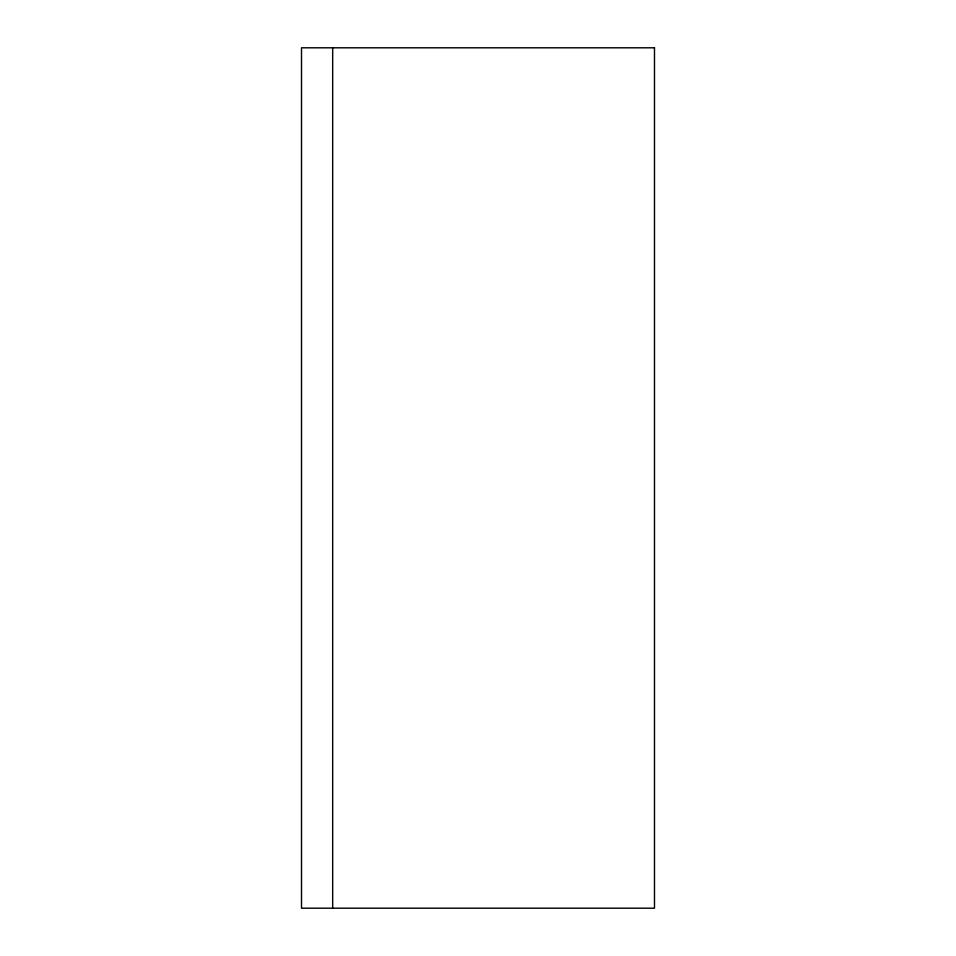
<?xml version="1.0" encoding="UTF-8"?>
<svg xmlns="http://www.w3.org/2000/svg" width="956" height="956" viewBox="0 0 956 956"><rect width="100%" height="100%" fill="white"/><g stroke="black" fill="none" stroke-linecap="round" stroke-linejoin="round"><path stroke-width="1.43" d="M332.676 47.8L332.676 908.2M654.49 47.8L301.51 47.8L301.51 908.2L654.49 908.2L654.49 47.8"/></g></svg>
